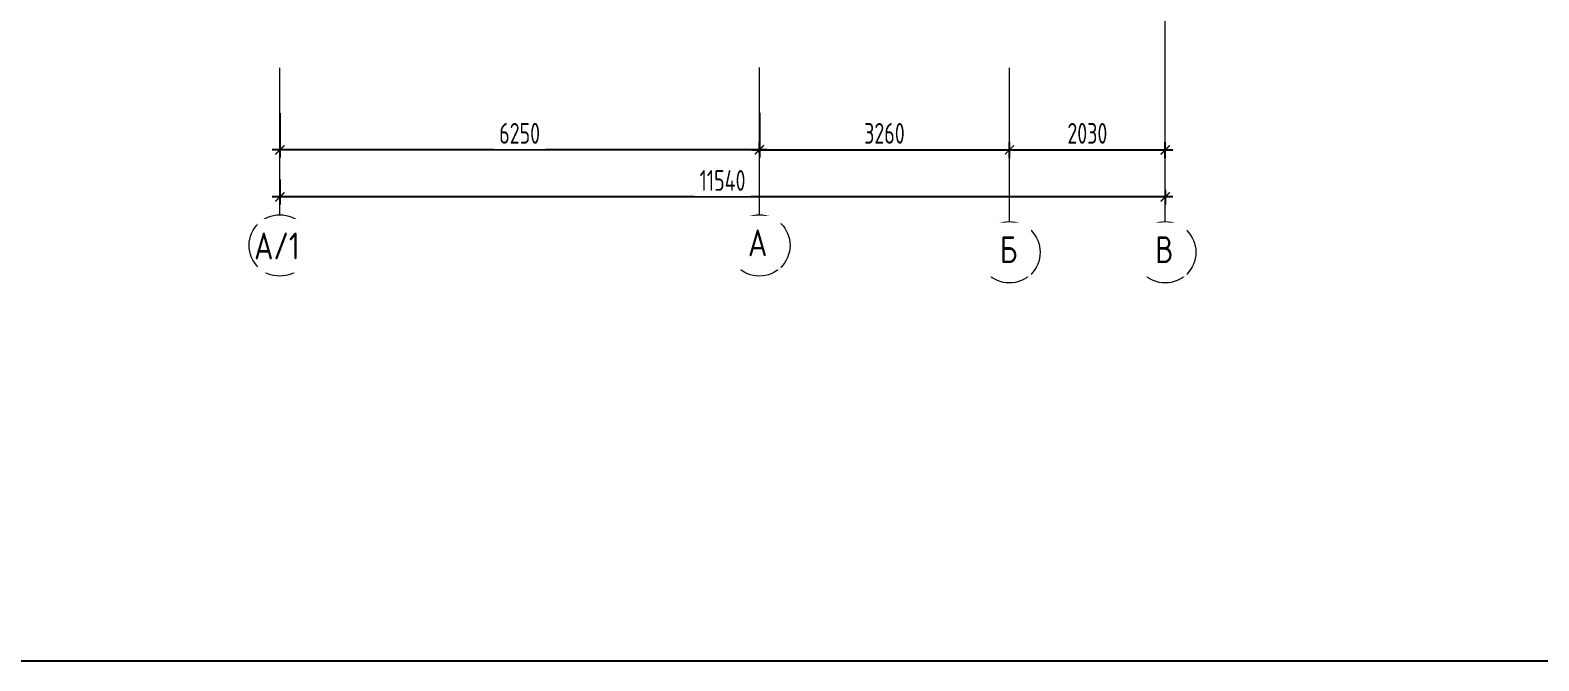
# Model space of a CAD drawing. Header units: millimetres. Extents: x -136099598 to 9192475, y 0 to 779331.
# Drawn here: x -294988 to -275324, y 242529 to 250750 of the extents above; entities that cross this region are included whole.
import ezdxf

# ---------------------------------------------------------------- set-up
doc = ezdxf.new("R2010")
doc.units = ezdxf.units.MM
doc.header["$MEASUREMENT"] = 0
doc.layers.get('0').update_dxf_attribs({"color": 250, "lineweight": 9})
doc.layers.get('Defpoints').update_dxf_attribs({"color": 8})
doc.layers.add('_RAMKA', color=7, linetype='Continuous')
doc.layers.add('АР_Оси', color=193, linetype='Continuous', lineweight=9)
doc.styles.add('ISOCPEUR', font='isocpeur.ttf', dxfattribs={"width": 0.7})
doc.styles.add('ГОСТ 2.304', font='isocpeur.ttf', dxfattribs={"width": 0.7})
doc.dimstyles.new('R_100', dxfattribs={"dimtxt": 270, "dimasz": 120, "dimexe": 100, "dimexo": 100, "dimgap": 80, "dimtad": 1, "dimdec": 0, "dimrnd": 5, "dimzin": 0, "dimdsep": 46, "dimtxsty": 'ISOCPEUR', "dimblk": 'ARCHTICK', "dimcen": 100, "dimdle": 100, "dimclrd": 256, "dimclre": 256, "dimclrt": 256, "dimadec": 0, "dimazin": 0, "dimtfac": 2, "dimtdec": 0, "dimtofl": 0, "dimtmove": 1, "dimatfit": 3, "dimfxl": 1, "dimtvp": 3, "dimtfill": 1, "dimtolj": 1, "dimtzin": 0, "dimarcsym": 0})

# ---------------------------------------------------------------- blocks, each defined once
blk = doc.blocks.new('_ArchTick')
at = {"color": 0, "linetype": 'ByBlock', "const_width": 0.15}
blk.add_lwpolyline([(-0.5, -0.5), (0.5, 0.5)], dxfattribs=at)
blk = doc.blocks.new('*D610')
at = {"lineweight": -2, "ltscale": 150, "transparency": 16777216}
for p, q in [((-291733, 249669), (-291733, 249090)), ((-285483, 249673), (-285483, 249090)), ((-285383, 249190), (-291833, 249190))]:
    blk.add_line(p, q, dxfattribs=at)
at = {"layer": 'Defpoints', "color": 0, "ltscale": 150, "transparency": 16777216}
for p in [(-291733, 249769), (-285483, 249773), (-291733, 249190)]:
    blk.add_point(p, dxfattribs=at)
at = {"lineweight": -2, "ltscale": 150, "transparency": 16777216, "xscale": 120, "yscale": 120, "zscale": 120, "rotation": 180}
blk.add_blockref('_ArchTick', (-291733, 249190), dxfattribs=at)
at = {"lineweight": -2, "ltscale": 150, "transparency": 16777216, "xscale": 120, "yscale": 120, "zscale": 120}
blk.add_blockref('_ArchTick', (-285483, 249190), dxfattribs=at)
at = {"ltscale": 150, "transparency": 16777216, "insert": (-288608, 249405), "char_height": 270, "attachment_point": 5, "style": 'ISOCPEUR', "bg_fill": 3, "box_fill_scale": 1.25, "bg_fill_color": 256, "bg_fill_true_color": 13158600, "bg_fill_transparency": 0}
blk.add_mtext('\\A1;6250', dxfattribs=at)
blk = doc.blocks.new('*D2551')
at = {"lineweight": -2, "ltscale": 150, "transparency": 16777216}
for p, q in [((-285583, 249190), (-282123, 249190)), ((-285483, 249146), (-285483, 249290)), ((-282223, 249146), (-282223, 249290))]:
    blk.add_line(p, q, dxfattribs=at)
at = {"layer": 'Defpoints', "color": 0, "ltscale": 150, "transparency": 16777216}
for p in [(-282223, 249190), (-285483, 249046), (-282223, 249046)]:
    blk.add_point(p, dxfattribs=at)
at = {"lineweight": -2, "ltscale": 150, "transparency": 16777216, "xscale": 120, "yscale": 120, "zscale": 120, "rotation": 180}
blk.add_blockref('_ArchTick', (-285483, 249190), dxfattribs=at)
at = {"lineweight": -2, "ltscale": 150, "transparency": 16777216, "xscale": 120, "yscale": 120, "zscale": 120}
blk.add_blockref('_ArchTick', (-282223, 249190), dxfattribs=at)
at = {"ltscale": 150, "transparency": 16777216, "insert": (-283853, 249405), "char_height": 270, "attachment_point": 5, "style": 'ISOCPEUR', "bg_fill": 3, "box_fill_scale": 1.25, "bg_fill_color": 256, "bg_fill_true_color": 13158600, "bg_fill_transparency": 0}
blk.add_mtext('\\A1;3260', dxfattribs=at)
blk = doc.blocks.new('*D2552')
at = {"lineweight": -2, "ltscale": 150, "transparency": 16777216}
for p, q in [((-282323, 249190), (-280093, 249190)), ((-282223, 249085), (-282223, 249290)), ((-280193, 249085), (-280193, 249290))]:
    blk.add_line(p, q, dxfattribs=at)
at = {"layer": 'Defpoints', "color": 0, "ltscale": 150, "transparency": 16777216}
for p in [(-280193, 249190), (-282223, 248985), (-280193, 248985)]:
    blk.add_point(p, dxfattribs=at)
at = {"lineweight": -2, "ltscale": 150, "transparency": 16777216, "xscale": 120, "yscale": 120, "zscale": 120, "rotation": 180}
blk.add_blockref('_ArchTick', (-282223, 249190), dxfattribs=at)
at = {"lineweight": -2, "ltscale": 150, "transparency": 16777216, "xscale": 120, "yscale": 120, "zscale": 120}
blk.add_blockref('_ArchTick', (-280193, 249190), dxfattribs=at)
at = {"ltscale": 150, "transparency": 16777216, "insert": (-281208, 249405), "char_height": 270, "attachment_point": 5, "style": 'ISOCPEUR', "bg_fill": 3, "box_fill_scale": 1.25, "bg_fill_color": 256, "bg_fill_true_color": 13158600, "bg_fill_transparency": 0}
blk.add_mtext('\\A1;2030', dxfattribs=at)
blk = doc.blocks.new('*D2553')
at = {"lineweight": -2, "ltscale": 150, "transparency": 16777216}
for p, q in [((-291733, 248803), (-291733, 248476)), ((-280093, 248576), (-291833, 248576)), ((-280193, 248670), (-280193, 248476))]:
    blk.add_line(p, q, dxfattribs=at)
at = {"layer": 'Defpoints', "color": 0, "ltscale": 150, "transparency": 16777216}
for p in [(-291733, 248903), (-280193, 248770), (-291733, 248576)]:
    blk.add_point(p, dxfattribs=at)
at = {"lineweight": -2, "ltscale": 150, "transparency": 16777216, "xscale": 120, "yscale": 120, "zscale": 120, "rotation": 180}
blk.add_blockref('_ArchTick', (-291733, 248576), dxfattribs=at)
at = {"lineweight": -2, "ltscale": 150, "transparency": 16777216, "xscale": 120, "yscale": 120, "zscale": 120}
blk.add_blockref('_ArchTick', (-280193, 248576), dxfattribs=at)
at = {"ltscale": 150, "transparency": 16777216, "insert": (-285963, 248791), "char_height": 270, "attachment_point": 5, "style": 'ISOCPEUR', "bg_fill": 3, "box_fill_scale": 1.25, "bg_fill_color": 256, "bg_fill_true_color": 13158600, "bg_fill_transparency": 0}
blk.add_mtext('\\A1;11540', dxfattribs=at)

msp = doc.modelspace()

# ---------------------------------------------------------------- linework, layer by layer
at = {"layer": '_RAMKA', "ltscale": 100}
msp.add_lwpolyline([(-245672.6, 242529), (-245672.6, 326529), (-366572.1, 326529), (-366572.1, 242529)], close=True, dxfattribs=at)
at = {"layer": 'АР_Оси', "color": 6}
for p, q in [((-291733.5, 248343.8), (-291733.5, 250258.1)), ((-285483.5, 248343.8), (-285483.5, 250265.1))]:
    msp.add_line(p, q, dxfattribs=at)
for centre in [(-291733.5, 247943.8), (-285483.5, 247943.8), (-282223.5, 247854.3), (-280193.5, 247854.3)]:
    msp.add_circle(centre, 400, dxfattribs=at)

# ---------------------------------------------------------------- next in the draw order: texts
at = {"layer": 'АР_Оси', "color": 6, "char_height": 350, "width": 370.762, "attachment_point": 3, "line_spacing_factor": 1.149209, "style": 'ГОСТ 2.304', "bg_fill": 2}
for s, insert in [('{\\W0.8;А/1}', (-291475.5, 248112.1)), ('{\\W0.8;А}', (-285379.6, 248153.3))]:
    msp.add_mtext(s, dxfattribs=dict(at, insert=insert))

# ---------------------------------------------------------------- next in the draw order: dimensions: what is measured, and where the dimension line sits
at = {"color": 240, "ltscale": 150, "true_color": 0xed1f24}
dim = msp.add_linear_dim(base=(-291733.5, 249190), p1=(-285483.5, 249773), p2=(-291733.5, 249769.5), dimstyle='R_100', override={"dimpost": '\\X', "dimfxl": 5, "dimarcsym": 1}, dxfattribs=at)
dim.commit()
dim.dimension.update_dxf_attribs({"geometry": '*D610', "text_midpoint": (-288608.5, 249405)})

# ---------------------------------------------------------------- next in the draw order: dimensions: what is measured, and where the dimension line sits
at = {"ltscale": 150}
dim = msp.add_linear_dim(base=(-282223.5, 249190), p1=(-285483.5, 249046), p2=(-282223.5, 249046), dimstyle='R_100', override={"dimpost": '\\X'}, dxfattribs=at)
dim.commit()
dim.dimension.update_dxf_attribs({"geometry": '*D2551', "text_midpoint": (-283853.5, 249405)})

# ---------------------------------------------------------------- next in the draw order: dimensions: what is measured, and where the dimension line sits
dim = msp.add_linear_dim(base=(-280193.5, 249190), p1=(-282223.5, 248985), p2=(-280193.5, 248985), dimstyle='R_100', override={"dimpost": '\\X'}, dxfattribs=at)
dim.commit()
dim.dimension.update_dxf_attribs({"geometry": '*D2552', "text_midpoint": (-281208.5, 249405)})

# ---------------------------------------------------------------- next in the draw order: linework, layer by layer
at = {"layer": 'АР_Оси', "color": 6}
for p, q in [((-280193.5, 248254.3), (-280193.5, 253139.4)), ((-282223.5, 248254.3), (-282223.5, 250259.5))]:
    msp.add_line(p, q, dxfattribs=at)

# ---------------------------------------------------------------- next in the draw order: texts
at = {"layer": 'АР_Оси', "color": 6, "char_height": 350, "width": 370.762, "attachment_point": 3, "line_spacing_factor": 1.149209, "style": 'ГОСТ 2.304', "bg_fill": 2}
for s, insert in [('{\\W0.8;Б}', (-282119.6, 248063.8)), ('{\\W0.8;В}', (-280089.6, 248063.8))]:
    msp.add_mtext(s, dxfattribs=dict(at, insert=insert))

# ---------------------------------------------------------------- next in the draw order: dimensions: what is measured, and where the dimension line sits
at = {"ltscale": 150}
dim = msp.add_linear_dim(base=(-291733.5, 248576.4), p1=(-280193.5, 248770.3), p2=(-291733.5, 248902.8), angle=180, dimstyle='R_100', override={"dimpost": '\\X'}, dxfattribs=at)
dim.commit()
dim.dimension.update_dxf_attribs({"geometry": '*D2553', "text_midpoint": (-285963.5, 248791.4)})

doc.saveas('drawing.dxf')
